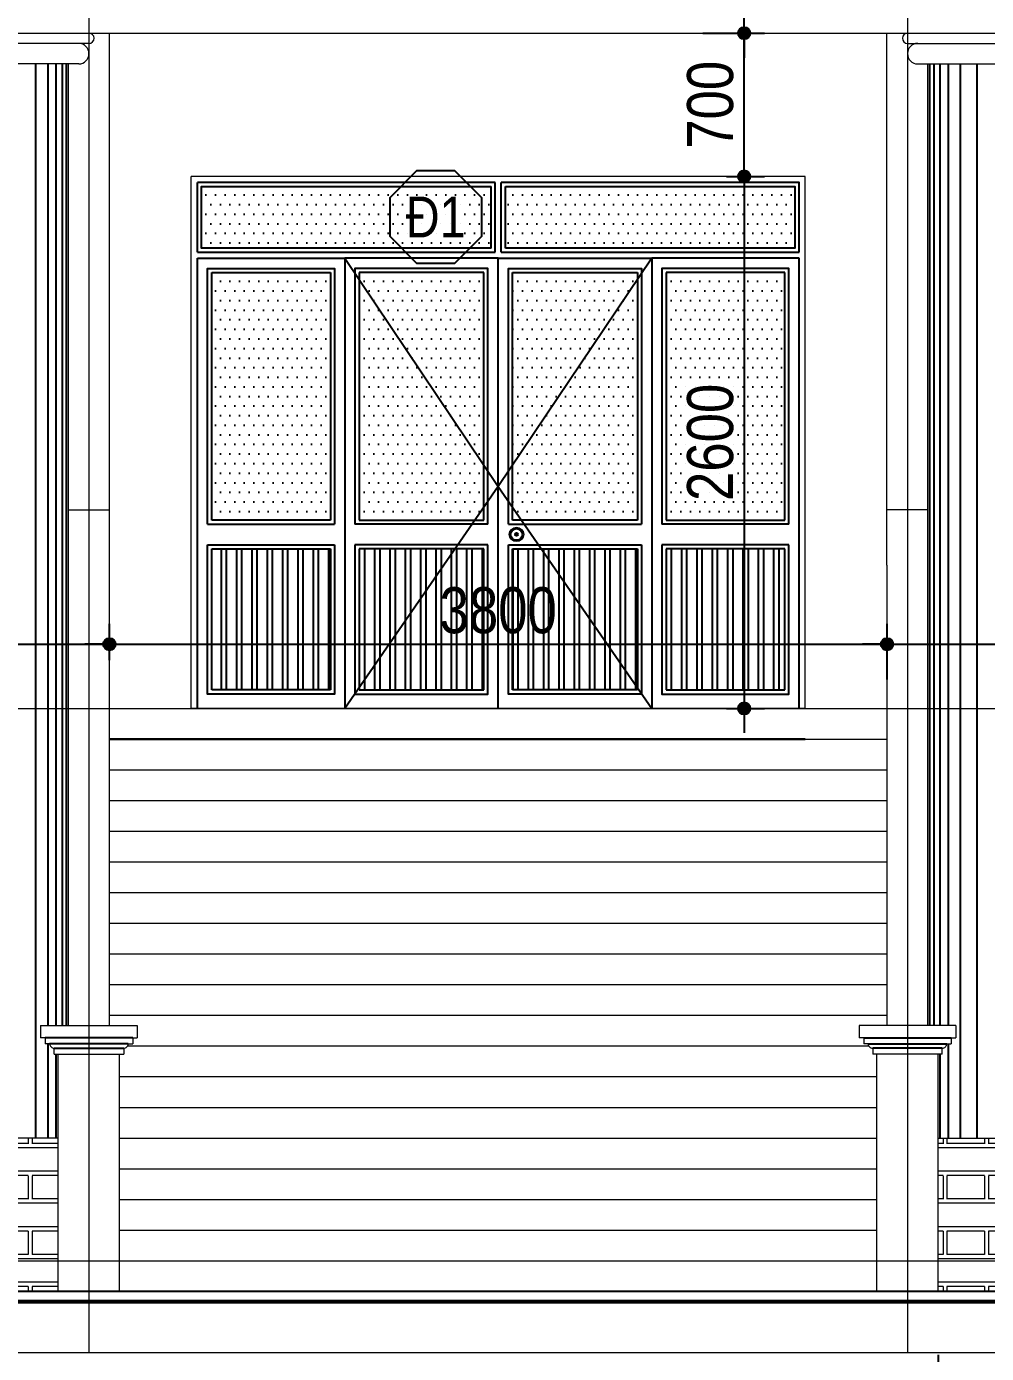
# Model space of a CAD drawing. Extents: x -79995 to 347433, y -157641 to 104789.
# Drawn here: x 1093 to 5785, y -29297 to -22812 of the extents above; entities that cross this region are included whole.
import ezdxf
from ezdxf.enums import TextEntityAlignment as Align

# ---------------------------------------------------------------- set-up
doc = ezdxf.new("R2010")
doc.units = 0
doc.linetypes.add('ACAD_ISO10W100', pattern=[18, 12, -3, 0, -3])
doc.layers.get('DEFPOINTS').update_dxf_attribs({"linetype": 'CONTINUOUS'})
for name, color, linetype in [('baocongtrinh', 2, 'CONTINUOUS'), ('DIM', 1, 'CONTINUOUS'), ('DOOR', 20, 'CONTINUOUS'), ('HACTH', 8, 'CONTINUOUS'), ('HATCH', 8, 'CONTINUOUS'), ('KINH 1', 142, 'CONTINUOUS'), ('TAGS', 60, 'CONTINUOUS'), ('TUONG', 131, 'CONTINUOUS')]:
    doc.layers.add(name, color=color, linetype=linetype)
for name, color, linetype, lineweight in [('HACHT', 8, 'CONTINUOUS', 5), ('NET-THAY', 2, 'CONTINUOUS', 13), ('TRUC', 24, 'CONTINUOUS', 0)]:
    doc.layers.add(name, color=color, linetype=linetype, lineweight=lineweight)
doc.styles.add('HEL-CONDENSE', font='')
doc.styles.add('VNI-HELVE-CONDENSEN', font='')
doc.styles.get('HEL-CONDENSE').set_extended_font_data('VNI-Helve-Condense')
doc.styles.get('VNI-HELVE-CONDENSEN').set_extended_font_data('VNI-Helve-Condense')
doc.dimstyles.new('D100', dxfattribs={"dimtxt": 225, "dimasz": 1.2, "dimexe": 100, "dimexo": 0, "dimgap": 50, "dimtad": 1, "dimdec": 0, "dimzin": 13, "dimdsep": 46, "dimtxsty": 'HEL-CONDENSE', "dimblk": 'D50', "dimcen": 0, "dimclrd": 1, "dimclre": 1, "dimclrt": 7, "dimadec": 0, "dimazin": 0, "dimtfac": 1, "dimtdec": 0, "dimtmove": 0, "dimatfit": 3, "dimldrblk": 'D50', "dimfxl": 1, "dimtolj": 1, "dimtzin": 13, "dimarcsym": 0})
pattern_1 = [(180, (-1312078.22, -317144.45), (-3e-14, -270.968), [387.35, -19.05]), (180, (-1312078.22, -317258.75), (-3e-14, -270.968), [387.35, -19.05]), (180, (-1312179.82, -317279.93), (-3e-14, -270.968), [184.15, -19.05]), (180, (-1312179.82, -317394.23), (-3e-14, -270.968), [184.15, -19.05]), (270, (-1312078.22, -317144.45), (406.4, -7e-14), [114.3, -156.6672]), (270, (-1312059.17, -317144.45), (406.4, -7e-14), [114.3, -156.6672]), (270, (-1312179.82, -317279.93), (203.2, -4e-14), [114.3, -156.6672]), (270, (-1312160.77, -317279.93), (203.2, -4e-14), [114.3, -156.6672])]
pattern_2 = [(0, (564563.976, -397228.72), (23.4375, 46.875), [0, -46.875])]

# ---------------------------------------------------------------- blocks, each defined once
blk = doc.blocks.new('KH-CUADI')
at = {"layer": 'TAGS'}
blk.add_lwpolyline([(-124.3, 300), (-300, 124.3), (-300, -124.3), (-124.3, -300), (124.3, -300), (300, -124.3), (300, 124.3), (124.3, 300)], close=True, dxfattribs=at)
at = {"layer": 'TAGS', "style": 'VNI-HELVE-CONDENSEN'}
blk.add_attdef('D', text='', height=300, dxfattribs=at).set_placement((0, 0), align=Align.MIDDLE)
blk = doc.blocks.new('A$C78045626')
at = {"layer": 'HATCH', "ltscale": 0.5}
h = blk.add_hatch(dxfattribs=at)
h.set_pattern_fill('ANSI32', color=256, scale=200, angle=45, style=0)
h.set_pattern_definition([(90, (-1082904.114, 382313.736), (-75, 1e-14), []), (90, (-1082879.114, 382338.736), (-75, 1e-14), [])])
h.paths.add_polyline_path([(-3441.3, 919.6), (-4021.3, 919.6), (-4021.3, 229.6), (-3441.3, 229.6)])
h.paths.add_polyline_path([(-2832.2, 919.6), (-3301.3, 919.6), (-3301.3, 240.8)], flags=17)
h.paths.add_polyline_path([(-2691.3, 919.6), (-2832.2, 919.6), (-3301.3, 240.8), (-3301.3, 229.6), (-2691.3, 229.6)])
h.paths.add_polyline_path([(-2410.5, 919.6), (-2551.3, 919.6), (-2551.3, 229.6), (-1941.3, 229.6), (-1941.3, 240.8)])
h.paths.add_polyline_path([(-1941.3, 919.6), (-2410.5, 919.6), (-1941.3, 240.8)], flags=17)
h.paths.add_polyline_path([(-1221.3, 919.6), (-1801.3, 919.6), (-1801.3, 229.6), (-1221.3, 229.6)])
at = {"layer": 'KINH 1', "ltscale": 0.5}
h = blk.add_hatch(dxfattribs=at)
h.set_pattern_fill('DOTS', color=256, scale=750, style=0)
h.set_pattern_definition(pattern_2)
h.paths.add_polyline_path([(-2656.3, 2689.6), (-4071.3, 2689.6), (-4071.3, 2389.6), (-2656.3, 2389.6)])
h.paths.add_polyline_path([(-1171.3, 2689.6), (-2586.3, 2689.6), (-2586.3, 2389.6), (-1171.3, 2389.6)])
h = blk.add_hatch(dxfattribs=at)
h.set_pattern_fill('DOTS', color=256, scale=750, style=0)
h.set_pattern_definition(pattern_2)
h.paths.add_polyline_path([(-3441.3, 2269.6), (-4021.3, 2269.6), (-4021.3, 1059.6), (-3441.3, 1059.6)])
h.paths.add_polyline_path([(-3301.3, 2235.5), (-3301.3, 1059.6), (-2735.4, 1059.6), (-2691.3, 1123.3), (-2691.3, 1328.6)])
h.paths.add_polyline_path([(-2691.3, 2269.6), (-3301.3, 2269.6), (-3301.3, 2235.5), (-2691.3, 1328.6)])
h.paths.add_polyline_path([(-2691.3, 1123.3), (-2735.4, 1059.6), (-2691.3, 1059.6)])
h = blk.add_hatch(dxfattribs=at)
h.set_pattern_fill('DOTS', color=256, scale=750, style=0)
h.set_pattern_definition(pattern_2)
h.paths.add_polyline_path([(-1221.3, 2269.6), (-1801.3, 2269.6), (-1801.3, 1059.6), (-1221.3, 1059.6)])
h.paths.add_polyline_path([(-1941.3, 2235.5), (-2551.3, 1328.6), (-2551.3, 1123.3), (-2507.3, 1059.6), (-1941.3, 1059.6)])
h.paths.add_polyline_path([(-1941.3, 2235.5), (-1941.3, 2269.6), (-2551.3, 2269.6), (-2551.3, 1328.6)])
h.paths.add_polyline_path([(-2551.3, 1123.3), (-2551.3, 1059.6), (-2507.3, 1059.6)], flags=17)
at = {"layer": 'DOOR'}
for p, q in [((-2636.3, 2369.6), (-2636.3, 2709.6)), ((-2606.3, 2369.6), (-2606.3, 2709.6)), ((-4091.3, 2339.6), (-3371.3, 2339.6)), ((-4091.3, 139.6), (-4091.3, 2339.6)), ((-3371.3, 2339.6), (-3371.3, 139.6)), ((-1151.3, 2339.6), (-1871.3, 2339.6)), ((-1871.3, 2339.6), (-1871.3, 139.6)), ((-4041.3, 1039.6), (-3421.3, 1039.6)), ((-2671.3, 1039.6), (-3321.3, 1039.6)), ((-2571.3, 1039.6), (-1921.3, 1039.6)), ((-1201.3, 1039.6), (-1821.3, 1039.6)), ((-4041.3, 939.6), (-3421.3, 939.6)), ((-2671.3, 939.6), (-3321.3, 939.6)), ((-2571.3, 939.6), (-1921.3, 939.6)), ((-1201.3, 939.6), (-1821.3, 939.6))]:
    blk.add_line(p, q, dxfattribs=at)
for points in [[(-2636.3, 2709.6), (-4091.3, 2709.6)], [(-4091.3, 2369.6), (-4091.3, 2709.6)], [(-1151.3, 2369.6), (-1151.3, 2709.6), (-2606.3, 2709.6)], [(-4091.3, 2369.6), (-2636.3, 2369.6)], [(-2621.3, 139.6), (-2621.3, 2339.6), (-3371.3, 2339.6), (-3371.3, 139.6)], [(-2621.3, 139.6), (-2621.3, 2339.6), (-1871.3, 2339.6), (-1871.3, 139.6)], [(-2606.3, 2369.6), (-1151.3, 2369.6)], [(-1151.3, 139.6), (-1151.3, 2339.6)], [(-4041.3, 1039.6), (-4041.3, 2289.6), (-3421.3, 2289.6), (-3421.3, 1039.6)], [(-2671.3, 1039.6), (-2671.3, 2289.6), (-3321.3, 2289.6), (-3321.3, 1039.6)], [(-2571.3, 1039.6), (-2571.3, 2289.6), (-1921.3, 2289.6), (-1921.3, 1039.6)], [(-1201.3, 1039.6), (-1201.3, 2289.6), (-1821.3, 2289.6), (-1821.3, 1039.6)], [(-3421.3, 939.6), (-3421.3, 209.6), (-4041.3, 209.6), (-4041.3, 939.6)], [(-3321.3, 939.6), (-3321.3, 209.6), (-2671.3, 209.6), (-2671.3, 939.6)], [(-1921.3, 939.6), (-1921.3, 209.6), (-2571.3, 209.6), (-2571.3, 939.6)], [(-1821.3, 939.6), (-1821.3, 209.6), (-1201.3, 209.6), (-1201.3, 939.6)]]:
    blk.add_lwpolyline(points, dxfattribs=at)
at = {"layer": 'HACTH'}
for p, q in [((-2656.3, 2389.6), (-2656.3, 2689.6)), ((-2586.3, 2389.6), (-2586.3, 2689.6))]:
    blk.add_line(p, q, dxfattribs=at)
for points in [[(-2656.3, 2389.6), (-4071.3, 2389.6), (-4071.3, 2689.6), (-2656.3, 2689.6)], [(-2586.3, 2689.6), (-1171.3, 2689.6), (-1171.3, 2389.6), (-2586.3, 2389.6)], [(-3371.3, 2339.6), (-2621.3, 1224.6), (-3371.3, 139.6)], [(-1871.3, 2339.6), (-2621.3, 1224.6), (-1871.3, 139.6)]]:
    blk.add_lwpolyline(points, dxfattribs=at)
for radius in [28.7, 7.25]:
    blk.add_circle((-2531.9, 989.6), radius, dxfattribs=at)
at = {"layer": 'HATCH'}
for p, q in [((-4021.3, 2269.6), (-3441.3, 2269.6)), ((-4021.3, 1059.6), (-4021.3, 2269.6)), ((-3441.3, 2269.6), (-3441.3, 1059.6)), ((-2691.3, 2269.6), (-3301.3, 2269.6)), ((-3301.3, 2269.6), (-3301.3, 1059.6)), ((-2691.3, 1059.6), (-2691.3, 2269.6)), ((-2551.3, 1059.6), (-2551.3, 2269.6)), ((-2551.3, 2269.6), (-1941.3, 2269.6)), ((-1941.3, 2269.6), (-1941.3, 1059.6)), ((-1221.3, 2269.6), (-1801.3, 2269.6)), ((-1801.3, 2269.6), (-1801.3, 1059.6)), ((-1221.3, 1059.6), (-1221.3, 2269.6)), ((-3441.3, 1059.6), (-4021.3, 1059.6)), ((-3301.3, 1059.6), (-2691.3, 1059.6)), ((-1941.3, 1059.6), (-2551.3, 1059.6)), ((-1801.3, 1059.6), (-1221.3, 1059.6)), ((-4021.3, 229.6), (-4021.3, 919.6)), ((-4021.3, 919.6), (-3441.3, 919.6)), ((-3441.3, 919.6), (-3441.3, 229.6)), ((-3301.3, 919.6), (-3301.3, 229.6)), ((-2691.3, 919.6), (-3301.3, 919.6)), ((-2691.3, 229.6), (-2691.3, 919.6)), ((-2551.3, 229.6), (-2551.3, 919.6)), ((-2551.3, 919.6), (-1941.3, 919.6)), ((-1941.3, 919.6), (-1941.3, 229.6)), ((-1801.3, 919.6), (-1801.3, 229.6)), ((-1221.3, 919.6), (-1801.3, 919.6)), ((-1221.3, 229.6), (-1221.3, 919.6)), ((-3441.3, 229.6), (-4021.3, 229.6)), ((-3301.3, 229.6), (-2691.3, 229.6)), ((-1941.3, 229.6), (-2551.3, 229.6)), ((-1801.3, 229.6), (-1221.3, 229.6))]:
    blk.add_line(p, q, dxfattribs=at)
at = {"layer": 'NET-THAY'}
for p, q in [((-4121.3, 139.6), (-4121.3, 2739.6)), ((-1121.3, 139.6), (-4121.3, 139.6))]:
    blk.add_line(p, q, dxfattribs=at)
for points in [[(-1121.3, 139.6), (-1121.3, 2739.6), (-4121.3, 2739.6)], [(-2526.7, 989.6), (-2536.1, 989.6)]]:
    blk.add_lwpolyline(points, dxfattribs=at)
blk.add_circle((-2531.9, 989.6), 35.2, dxfattribs=at)
blk = doc.blocks.new('D50')
at = {"layer": 'DIM'}
blk.add_hatch(color=256, dxfattribs=at).paths.add_polyline_path([(25, 0, 1), (-25, 0, 1)])
blk.add_line((25, 0), (100, 0), dxfattribs=at)
blk.add_circle((0, 0), 25, dxfattribs=at)
blk = doc.blocks.new('*D636')
at = {"layer": 'DEFPOINTS', "color": 0, "linetype": 'Continuous', "transparency": 16777216}
for p in [(-1401.5, -25584), (1498.5, -25830.9), (1498.5, -25908.1)]:
    blk.add_point(p, dxfattribs=at)
at = {"layer": 'DIM', "color": 1, "linetype": 'Continuous', "lineweight": -2, "transparency": 16777216}
for p, q in [((-1401.5, -25584), (-1401.5, -25930.9)), ((1498.5, -25908.1), (1498.5, -25730.9)), ((-1400.3, -25830.9), (1497.3, -25830.9))]:
    blk.add_line(p, q, dxfattribs=at)
at = {"layer": 'DIM', "color": 1, "linetype": 'Continuous', "lineweight": -2, "transparency": 16777216, "xscale": 1.199999999999999, "yscale": 1.199999999999999, "zscale": 1.199999999999999, "rotation": 180}
blk.add_blockref('D50', (-1401.5, -25830.9), dxfattribs=at)
at = {"layer": 'DIM', "color": 1, "linetype": 'Continuous', "lineweight": -2, "transparency": 16777216, "xscale": 1.199999999999999, "yscale": 1.199999999999999, "zscale": 1.199999999999999}
blk.add_blockref('D50', (1498.5, -25830.9), dxfattribs=at)
at = {"layer": 'DIM', "color": 7, "linetype": 'Continuous', "transparency": 16777216, "insert": (48.5, -25666), "char_height": 225, "attachment_point": 5, "style": 'HEL-CONDENSE'}
blk.add_mtext('\\A1;2900', dxfattribs=at)
blk = doc.blocks.new('*D637')
at = {"layer": 'DEFPOINTS', "color": 0, "linetype": 'Continuous', "transparency": 16777216}
for p in [(5298.5, -25830.9), (1498.5, -25908.1), (5298.5, -26003.1)]:
    blk.add_point(p, dxfattribs=at)
at = {"layer": 'DIM', "color": 1, "linetype": 'Continuous', "lineweight": -2, "transparency": 16777216}
for p, q in [((1498.5, -25908.1), (1498.5, -25730.9)), ((5298.5, -26003.1), (5298.5, -25730.9)), ((1499.7, -25830.9), (5297.3, -25830.9))]:
    blk.add_line(p, q, dxfattribs=at)
at = {"layer": 'DIM', "color": 1, "linetype": 'Continuous', "lineweight": -2, "transparency": 16777216, "xscale": 1.199999999999999, "yscale": 1.199999999999999, "zscale": 1.199999999999999, "rotation": 180}
blk.add_blockref('D50', (1498.5, -25830.9), dxfattribs=at)
at = {"layer": 'DIM', "color": 1, "linetype": 'Continuous', "lineweight": -2, "transparency": 16777216, "xscale": 1.199999999999999, "yscale": 1.199999999999999, "zscale": 1.199999999999999}
blk.add_blockref('D50', (5298.5, -25830.9), dxfattribs=at)
at = {"layer": 'DIM', "color": 7, "linetype": 'Continuous', "transparency": 16777216, "insert": (3398.5, -25666), "char_height": 225, "attachment_point": 5, "style": 'HEL-CONDENSE'}
blk.add_mtext('\\A1;3800', dxfattribs=at)
blk = doc.blocks.new('*D638')
at = {"layer": 'DEFPOINTS', "color": 0, "linetype": 'Continuous', "transparency": 16777216}
for p in [(8198.5, -25830.9), (5298.5, -26003.1), (8198.5, -26144.2)]:
    blk.add_point(p, dxfattribs=at)
at = {"layer": 'DIM', "color": 1, "linetype": 'Continuous', "lineweight": -2, "transparency": 16777216}
for p, q in [((5298.5, -26003.1), (5298.5, -25730.9)), ((8198.5, -26144.2), (8198.5, -25730.9)), ((5299.7, -25830.9), (8197.3, -25830.9))]:
    blk.add_line(p, q, dxfattribs=at)
at = {"layer": 'DIM', "color": 1, "linetype": 'Continuous', "lineweight": -2, "transparency": 16777216, "xscale": 1.199999999999999, "yscale": 1.199999999999999, "zscale": 1.199999999999999, "rotation": 180}
blk.add_blockref('D50', (5298.5, -25830.9), dxfattribs=at)
at = {"layer": 'DIM', "color": 1, "linetype": 'Continuous', "lineweight": -2, "transparency": 16777216, "xscale": 1.199999999999999, "yscale": 1.199999999999999, "zscale": 1.199999999999999}
blk.add_blockref('D50', (8198.5, -25830.9), dxfattribs=at)
at = {"layer": 'DIM', "color": 7, "linetype": 'Continuous', "transparency": 16777216, "insert": (6748.5, -25666), "char_height": 225, "attachment_point": 5, "style": 'HEL-CONDENSE'}
blk.add_mtext('\\A1;2900', dxfattribs=at)
blk = doc.blocks.new('*D708')
at = {"layer": 'DEFPOINTS', "color": 0, "linetype": 'Continuous', "transparency": 16777216}
for p in [(5548.5, -29303.7), (5948.5, -29293.2), (5948.5, -29732.2)]:
    blk.add_point(p, dxfattribs=at)
at = {"layer": 'DIM', "color": 1, "linetype": 'Continuous', "lineweight": -2, "transparency": 16777216}
for p, q in [((5548.5, -29303.7), (5548.5, -29832.2)), ((5948.5, -29293.2), (5948.5, -29832.2)), ((5549.7, -29732.2), (5947.3, -29732.2))]:
    blk.add_line(p, q, dxfattribs=at)
at = {"layer": 'DIM', "color": 1, "linetype": 'Continuous', "lineweight": -2, "transparency": 16777216, "xscale": 1.199999999999999, "yscale": 1.199999999999999, "zscale": 1.199999999999999, "rotation": 180}
blk.add_blockref('D50', (5548.5, -29732.2), dxfattribs=at)
at = {"layer": 'DIM', "color": 1, "linetype": 'Continuous', "lineweight": -2, "transparency": 16777216, "xscale": 1.199999999999999, "yscale": 1.199999999999999, "zscale": 1.199999999999999}
blk.add_blockref('D50', (5948.5, -29732.2), dxfattribs=at)
at = {"layer": 'DIM', "color": 7, "linetype": 'Continuous', "transparency": 16777216, "insert": (5836.2, -29567.3), "char_height": 225, "attachment_point": 5, "style": 'HEL-CONDENSE'}
blk.add_mtext('\\A1;400', dxfattribs=at)
blk = doc.blocks.new('*D752')
at = {"layer": 'DEFPOINTS', "color": 0, "linetype": 'Continuous', "transparency": 16777216}
for p in [(4513.8, -23544.2), (4513.8, -26144.2), (4600.4, -26144.2)]:
    blk.add_point(p, dxfattribs=at)
at = {"layer": 'DIM', "color": 1, "linetype": 'Continuous', "lineweight": -2, "transparency": 16777216}
for p, q in [((4513.8, -23544.2), (4700.4, -23544.2)), ((4600.4, -23545.4), (4600.4, -26143)), ((4513.8, -26144.2), (4700.4, -26144.2))]:
    blk.add_line(p, q, dxfattribs=at)
at = {"layer": 'DIM', "color": 1, "linetype": 'Continuous', "lineweight": -2, "transparency": 16777216, "xscale": 1.199999999999999, "yscale": 1.199999999999999, "zscale": 1.199999999999999}
for p, rotation in [((4600.4, -23544.2), 90), ((4600.4, -26144.2), 270)]:
    blk.add_blockref('D50', p, dxfattribs=dict(at, rotation=rotation))
at = {"layer": 'DIM', "color": 7, "linetype": 'Continuous', "transparency": 16777216, "insert": (4435.5, -24844.2), "char_height": 225, "attachment_point": 5, "rotation": 90, "style": 'HEL-CONDENSE'}
blk.add_mtext('\\A1;2600', dxfattribs=at)
blk = doc.blocks.new('*D753')
at = {"layer": 'DEFPOINTS', "color": 0, "linetype": 'Continuous', "transparency": 16777216}
for p in [(4513.8, -22844.2), (4600.4, -22844.2), (4513.8, -23544.2)]:
    blk.add_point(p, dxfattribs=at)
at = {"layer": 'DIM', "color": 1, "linetype": 'Continuous', "lineweight": -2, "transparency": 16777216}
for p, q in [((4513.8, -22844.2), (4700.4, -22844.2)), ((4600.4, -23543), (4600.4, -22845.4)), ((4513.8, -23544.2), (4700.4, -23544.2))]:
    blk.add_line(p, q, dxfattribs=at)
at = {"layer": 'DIM', "color": 1, "linetype": 'Continuous', "lineweight": -2, "transparency": 16777216, "xscale": 1.199999999999999, "yscale": 1.199999999999999, "zscale": 1.199999999999999}
for p, rotation in [((4600.4, -22844.2), 90), ((4600.4, -23544.2), 270)]:
    blk.add_blockref('D50', p, dxfattribs=dict(at, rotation=rotation))
at = {"layer": 'DIM', "color": 7, "linetype": 'Continuous', "transparency": 16777216, "insert": (4435.5, -23194.2), "char_height": 225, "attachment_point": 5, "rotation": 90, "style": 'HEL-CONDENSE'}
blk.add_mtext('\\A1;700', dxfattribs=at)
blk = doc.blocks.new('*D754')
at = {"layer": 'DEFPOINTS', "color": 0, "linetype": 'Continuous', "transparency": 16777216}
for p in [(4399, -22144.2), (4600.4, -22144.2), (4399, -22844.2)]:
    blk.add_point(p, dxfattribs=at)
at = {"layer": 'DIM', "color": 1, "linetype": 'Continuous', "lineweight": -2, "transparency": 16777216}
for p, q in [((4399, -22144.2), (4700.4, -22144.2)), ((4600.4, -22843), (4600.4, -22145.4)), ((4399, -22844.2), (4700.4, -22844.2))]:
    blk.add_line(p, q, dxfattribs=at)
at = {"layer": 'DIM', "color": 1, "linetype": 'Continuous', "lineweight": -2, "transparency": 16777216, "xscale": 1.199999999999999, "yscale": 1.199999999999999, "zscale": 1.199999999999999}
for p, rotation in [((4600.4, -22144.2), 90), ((4600.4, -22844.2), 270)]:
    blk.add_blockref('D50', p, dxfattribs=dict(at, rotation=rotation))
at = {"layer": 'DIM', "color": 7, "linetype": 'Continuous', "transparency": 16777216, "insert": (4435.5, -22494.2), "char_height": 225, "attachment_point": 5, "rotation": 90, "style": 'HEL-CONDENSE'}
blk.add_mtext('\\A1;700', dxfattribs=at)

msp = doc.modelspace()

# ---------------------------------------------------------------- hatches: boundary and pattern name
at = {"layer": 'HACHT'}
h = msp.add_hatch(dxfattribs=at)
h.set_pattern_fill('AR-BRELM', color=256, scale=2, angle=180, style=0)
h.set_pattern_definition(pattern_1)
h.paths.add_polyline_path([(1098.452, -28244.245), (1248.452, -28244.245), (1248.452, -28844.245), (1098.452, -28844.245)])
h.paths.add_polyline_path([(1098.452, -28844.245), (1248.452, -28844.245), (1248.452, -28994.245), (1098.452, -28994.245)])
h.paths.add_polyline_path([(848.452, -28244.245), (848.452, -28844.245), (1098.452, -28844.245), (1098.452, -28244.245)])
h.paths.add_polyline_path([(848.452, -28844.245), (848.452, -28994.245), (1098.452, -28994.245), (1098.452, -28844.245)])
h = msp.add_hatch(dxfattribs=at)
h.set_pattern_fill('AR-BRELM', color=256, scale=2, angle=180, style=0)
h.set_pattern_definition(pattern_1)
h.paths.add_polyline_path([(5698.452, -28244.245), (5548.452, -28244.245), (5548.452, -28844.245), (5698.452, -28844.245)])
h.paths.add_polyline_path([(5698.452, -28844.245), (5548.452, -28844.245), (5548.452, -28994.245), (5698.452, -28994.245)])
h.paths.add_polyline_path([(5948.452, -28844.245), (5948.452, -28244.245), (5698.452, -28244.245), (5698.452, -28844.245)])
h.paths.add_polyline_path([(5948.452, -28994.245), (5948.452, -28844.245), (5698.452, -28844.245), (5698.452, -28994.245)])
at = {"layer": 'HACTH'}
h = msp.add_hatch(dxfattribs=at)
h.set_pattern_fill('ANSI32', color=256, scale=20, angle=135, style=0)
h.set_pattern_definition([(180, (-175482.64, -528282.38), (-1e-14, -190.5), []), (180, (-175546.14, -528218.88), (-1e-14, -190.5), [])])
h.paths.add_polyline_path([(-10351.548, -21844.245), (-12701.548, -21844.245), (-12701.548, -22544.245), (-11951.548, -22544.245), (-11951.548, -22419.245, 0.41421356), (-11901.548, -22369.245), (-11101.548, -22369.245, 0.41421356), (-11051.548, -22419.245), (-11051.548, -22544.245), (-10351.548, -22544.245)])
h.paths.add_polyline_path([(-7401.548, -21844.245), (-9751.548, -21844.245), (-9751.548, -22544.245), (-9051.548, -22544.245), (-9051.548, -22419.245, 0.41421356), (-9001.548, -22369.245), (-8201.548, -22369.245, 0.41421356), (-8151.548, -22419.245), (-8151.548, -22544.245), (-7401.548, -22544.245)])
h.paths.add_polyline_path([(-4401.548, -21844.245), (-6801.548, -21844.245), (-6801.548, -22544.245), (-6051.548, -22544.245), (-6051.548, -22419.245, 0.41421356), (-6001.548, -22369.245), (-5201.548, -22369.245, 0.41421356), (-5151.548, -22419.245), (-5151.548, -22544.245), (-4401.548, -22544.245)])
h.paths.add_polyline_path([(1097.129, -22359.642), (5770.555, -22359.642), (5770.555, -22813.762), (1097.129, -22813.762)], flags=9)
edge = h.paths.add_edge_path()
edge.add_line((-12701.548, -23444.245), (-10351.548, -23444.245))
edge.add_line((-10351.548, -23444.245), (-10351.548, -22544.245))
edge.add_line((-10351.548, -22544.245), (-11051.548, -22544.245))
edge.add_line((-11051.548, -22544.245), (-11051.548, -22669.245))
edge.add_arc((-11051.548, -22719.245), 50, 90, 180)
edge.add_line((-11101.548, -22719.245), (-11901.548, -22719.245))
edge.add_arc((-11951.548, -22719.245), 50, 0, 90)
edge.add_line((-11951.548, -22669.245), (-11951.548, -22544.245))
edge.add_line((-11951.548, -22544.245), (-12701.548, -22544.245))
edge.add_line((-12701.548, -22544.245), (-12701.548, -23444.245))
edge = h.paths.add_edge_path()
edge.add_line((-9751.548, -23444.245), (-7401.548, -23444.245))
edge.add_line((-7401.548, -23444.245), (-7401.548, -22544.245))
edge.add_line((-7401.548, -22544.245), (-8151.548, -22544.245))
edge.add_line((-8151.548, -22544.245), (-8151.548, -22669.245))
edge.add_arc((-8151.548, -22719.245), 50, 90, 180)
edge.add_line((-8201.548, -22719.245), (-9001.548, -22719.245))
edge.add_arc((-9051.548, -22719.245), 50, 0, 90)
edge.add_line((-9051.548, -22669.245), (-9051.548, -22544.245))
edge.add_line((-9051.548, -22544.245), (-9751.548, -22544.245))
edge.add_line((-9751.548, -22544.245), (-9751.548, -23444.245))
edge = h.paths.add_edge_path()
edge.add_line((-6801.548, -23444.245), (-4401.548, -23444.245))
edge.add_line((-4401.548, -23444.245), (-4401.548, -22544.245))
edge.add_line((-4401.548, -22544.245), (-5151.548, -22544.245))
edge.add_line((-5151.548, -22544.245), (-5151.548, -22669.245))
edge.add_arc((-5151.548, -22719.245), 50, 90, 180)
edge.add_line((-5201.548, -22719.245), (-6001.548, -22719.245))
edge.add_arc((-6051.548, -22719.245), 50, 0, 90)
edge.add_line((-6051.548, -22669.245), (-6051.548, -22544.245))
edge.add_line((-6051.548, -22544.245), (-6801.548, -22544.245))
edge.add_line((-6801.548, -22544.245), (-6801.548, -23444.245))

# ---------------------------------------------------------------- linework, layer by layer
at = {"layer": 'baocongtrinh'}
msp.add_line((4898.452, -26294.245), (1498.452, -26294.245), dxfattribs=at)
msp.add_lwpolyline([(1498.452, -26294.245), (4898.452, -26294.245)], dxfattribs=at)
at = {"layer": 'HATCH'}
for p, q in [((1138.452, -28244.245), (1138.452, -22994.245)), ((1198.452, -27694.245), (1198.452, -22994.245)), ((1238.452, -27694.245), (1238.452, -22994.245)), ((1268.452, -27694.245), (1268.452, -22994.245)), ((1288.452, -27694.245), (1288.452, -22994.245)), ((5508.452, -27694.245), (5508.452, -22994.245)), ((5528.452, -27694.245), (5528.452, -22994.245)), ((5558.452, -27694.245), (5558.452, -22994.245)), ((5598.452, -27694.245), (5598.452, -22994.245)), ((5658.452, -28244.245), (5658.452, -22994.245)), ((5738.452, -28244.245), (5738.452, -22994.245)), ((1198.452, -28244.245), (1198.452, -27784.245)), ((5598.452, -28244.245), (5598.452, -27784.245)), ((1238.452, -28244.245), (1238.452, -27834.248)), ((5558.452, -28244.245), (5558.452, -27834.248))]:
    msp.add_line(p, q, dxfattribs=at)
at = {"layer": 'HATCH', "linetype": 'Continuous'}
for p, q in [((1612.452, -27754.245), (1184.452, -27754.245)), ((5184.452, -27754.245), (5612.452, -27754.245)), ((1590.452, -27784.245), (1206.452, -27784.245)), ((1228.452, -27804.245), (1568.452, -27804.245)), ((5206.452, -27784.245), (5590.452, -27784.245)), ((5568.452, -27804.245), (5228.452, -27804.245))]:
    msp.add_line(p, q, dxfattribs=at)
at = {"layer": 'NET-THAY'}
for p, q in [((1498.452, -27694.245), (1498.452, -22844.245)), ((5298.452, -25444.245), (5298.452, -22844.245)), ((1298.452, -27694.245), (1298.452, -22994.245)), ((5498.452, -27694.245), (5498.452, -22994.245)), ((1298.452, -25174.245), (1498.452, -25174.245)), ((5498.452, -25174.245), (5298.452, -25174.245)), ((1162.452, -27694.245), (1634.452, -27694.245)), ((1162.452, -27694.245), (1162.452, -27754.245)), ((1184.452, -27754.245), (1162.452, -27754.245)), ((1184.452, -27754.245), (1184.452, -27784.245)), ((1612.452, -27754.245), (1612.452, -27784.245)), ((1612.452, -27754.245), (1634.452, -27754.245)), ((1634.452, -27694.245), (1634.452, -27754.245)), ((5634.452, -27694.245), (5162.452, -27694.245)), ((5162.452, -27694.245), (5162.452, -27754.245)), ((5184.452, -27754.245), (5162.452, -27754.245)), ((5184.452, -27754.245), (5184.452, -27784.245)), ((5612.452, -27754.245), (5612.452, -27784.245)), ((5612.452, -27754.245), (5634.452, -27754.245)), ((5634.452, -27694.245), (5634.452, -27754.245)), ((1206.452, -27784.245), (1184.452, -27784.245)), ((1228.452, -27834.248), (1228.452, -27804.245)), ((1568.452, -27804.245), (1568.452, -27834.248)), ((1590.452, -27784.245), (1612.452, -27784.245)), ((5206.452, -27784.245), (5184.452, -27784.245)), ((5228.452, -27804.245), (5228.452, -27834.248)), ((5568.452, -27834.248), (5568.452, -27804.245)), ((5590.452, -27784.245), (5612.452, -27784.245)), ((1228.452, -27834.248), (1568.452, -27834.248)), ((1248.452, -28994.245), (1248.452, -27834.248)), ((1548.452, -28994.245), (1548.452, -27834.248)), ((5568.452, -27834.248), (5228.452, -27834.248)), ((5248.452, -28994.245), (5248.452, -27834.248)), ((5548.452, -28994.245), (5548.452, -27834.248))]:
    msp.add_line(p, q, dxfattribs=at)
for points in [[(-1401.548, -22844.245), (8198.452, -22844.245)], [(1398.452, -22894.245), (798.452, -22894.245)], [(5398.452, -22894.245), (5998.452, -22894.245)], [(1348.452, -22994.245), (848.452, -22994.245)], [(5448.452, -22994.245), (5948.452, -22994.245)], [(5298.452, -25444.245), (5298.452, -27694.245)], [(5298.452, -25444.245), (5298.452, -27694.245)], [(1498.452, -26144.245), (5298.452, -26144.245)], [(1498.452, -26294.245), (5298.452, -26294.245)], [(1498.452, -26444.245), (5298.452, -26444.245)], [(1498.452, -26444.245), (5298.452, -26444.245)], [(1498.452, -26594.245), (5298.452, -26594.245)], [(1498.452, -26744.245), (5298.452, -26744.245)], [(1498.452, -26894.245), (5298.452, -26894.245)], [(1498.452, -27044.245), (5298.452, -27044.245)], [(1498.452, -27194.245), (5298.452, -27194.245)], [(1498.452, -27344.245), (5298.452, -27344.245)], [(1498.452, -27494.245), (5298.452, -27494.245)], [(1498.452, -27644.245), (5298.452, -27644.245)], [(1587.8, -27794.245), (5209.104, -27794.245)], [(1548.452, -27944.245), (5248.452, -27944.245)], [(1548.452, -28094.245), (5248.452, -28094.245)], [(1248.452, -28244.245), (848.452, -28244.245)], [(1548.452, -28244.245), (5248.452, -28244.245)], [(5548.452, -28244.245), (5948.452, -28244.245)], [(1548.452, -28394.245), (5248.452, -28394.245)], [(1548.452, -28544.245), (5248.452, -28544.245)], [(1548.452, -28694.245), (5248.452, -28694.245)], [(1548.452, -28844.245), (5248.452, -28844.245)], [(-14201.548, -28994.245), (1398.452, -28994.245)], [(1498.452, -28994.245), (5298.452, -28994.245)], [(21295.344, -28994.245), (5298.452, -28994.245)]]:
    msp.add_lwpolyline(points, dxfattribs=at)
for centre, radius, start, end in [((1398.452, -22869.245), 25, 270, 90), ((5398.452, -22869.245), 25, 90, 270), ((1348.452, -22944.245), 50, 270, 90), ((5448.452, -22944.245), 50, 90, 270), ((1226.515, -27784.276), 20.063, 179.91109, 275.541532), ((1570.39, -27784.276), 20.063, 264.458468, 0.08891), ((5226.515, -27784.276), 20.063, 179.91109, 275.541532), ((5570.39, -27784.276), 20.063, 264.458468, 0.08891)]:
    msp.add_arc(centre, radius, start, end, dxfattribs=at)
at = {"layer": 'TRUC', "linetype": 'ACAD_ISO10W100', "ltscale": 0.2}
msp.add_lwpolyline([(-14631.329, -14931.59), (21295.344, -14931.59), (21295.344, -29294.245), (-14631.329, -29294.245)], close=True, dxfattribs=at)
for points in [[(1398.452, -14931.59), (1398.452, -29294.245)], [(1398.452, -14931.59), (1398.452, -29294.245)], [(5398.452, -14931.59), (5398.452, -29294.245)], [(-14631.329, -26144.245), (19998.452, -26144.245)], [(-14631.329, -26144.245), (21295.344, -26144.245)], [(-14631.329, -28844.245), (21295.344, -28844.245)]]:
    msp.add_lwpolyline(points, dxfattribs=at)
at = {"layer": 'TUONG', "const_width": 20}
msp.add_lwpolyline([(21295.344, -29044.245), (-14631.329, -29044.245)], dxfattribs=at)
at = {"layer": 'TUONG'}
msp.add_lwpolyline([(21195.344, -28994.245), (-14631.329, -28994.245)], dxfattribs=at)

# ---------------------------------------------------------------- block references
at = {"layer": 'DOOR'}
msp.add_blockref('A$C78045626', (6019.783, -26283.805), dxfattribs=at)
at = {"layer": 'TAGS', "linetype": 'Continuous'}
ref = msp.add_blockref('KH-CUADI', (3093.075, -23742.493), dxfattribs=dict(at, xscale=0.75, yscale=0.75, zscale=0.75, rotation=180))
ref.add_attrib('D', 'Ñ1', dxfattribs={"color": 7, "height": 200, "style": 'VNI-HELVE-CONDENSEN'}).set_placement((3093.075, -23742.493), align=Align.MIDDLE)

# ---------------------------------------------------------------- dimensions: what is measured, and where the dimension line sits
at = {"layer": 'DIM', "linetype": 'Continuous'}
for base, p1, p2, picture, middle in [((4600.415, -22144.245), (4398.984, -22844.245), (4398.984, -22144.245), '*D754', (4435.515, -22494.245)), ((4600.415, -22844.245), (4513.755, -23544.245), (4513.755, -22844.245), '*D753', (4435.515, -23194.245)), ((4600.415, -26144.245), (4513.755, -23544.245), (4513.755, -26144.245), '*D752', (4435.515, -24844.245))]:
    dim = msp.add_linear_dim(base=base, p1=p1, p2=p2, angle=90, dimstyle='D100', dxfattribs=at)
    dim.commit()
    dim.dimension.update_dxf_attribs({"geometry": picture, "text_midpoint": middle})
for base, p1, p2, picture, middle in [((1498.452, -25830.909), (-1401.548, -25583.975), (1498.452, -25908.05), '*D636', (48.452, -25666.009)), ((5298.452, -25830.909), (1498.452, -25908.05), (5298.452, -26003.126), '*D637', (3398.452, -25666.009)), ((8198.452, -25830.909), (5298.452, -26003.126), (8198.452, -26144.245), '*D638', (6748.452, -25666.009))]:
    dim = msp.add_linear_dim(base=base, p1=p1, p2=p2, dimstyle='D100', override={"dimtmove": 1}, dxfattribs=at)
    dim.commit()
    dim.dimension.update_dxf_attribs({"geometry": picture, "text_midpoint": middle})
dim = msp.add_linear_dim(base=(5948.452, -29732.233), p1=(5548.452, -29303.679), p2=(5948.452, -29293.211), dimstyle='D100', override={"dimtmove": 1}, dxfattribs=at)
dim.commit()
dim.dimension.update_dxf_attribs({"geometry": '*D708', "text_midpoint": (5836.22, -29732.233), "dimtype": 160})

doc.saveas('drawing.dxf')
